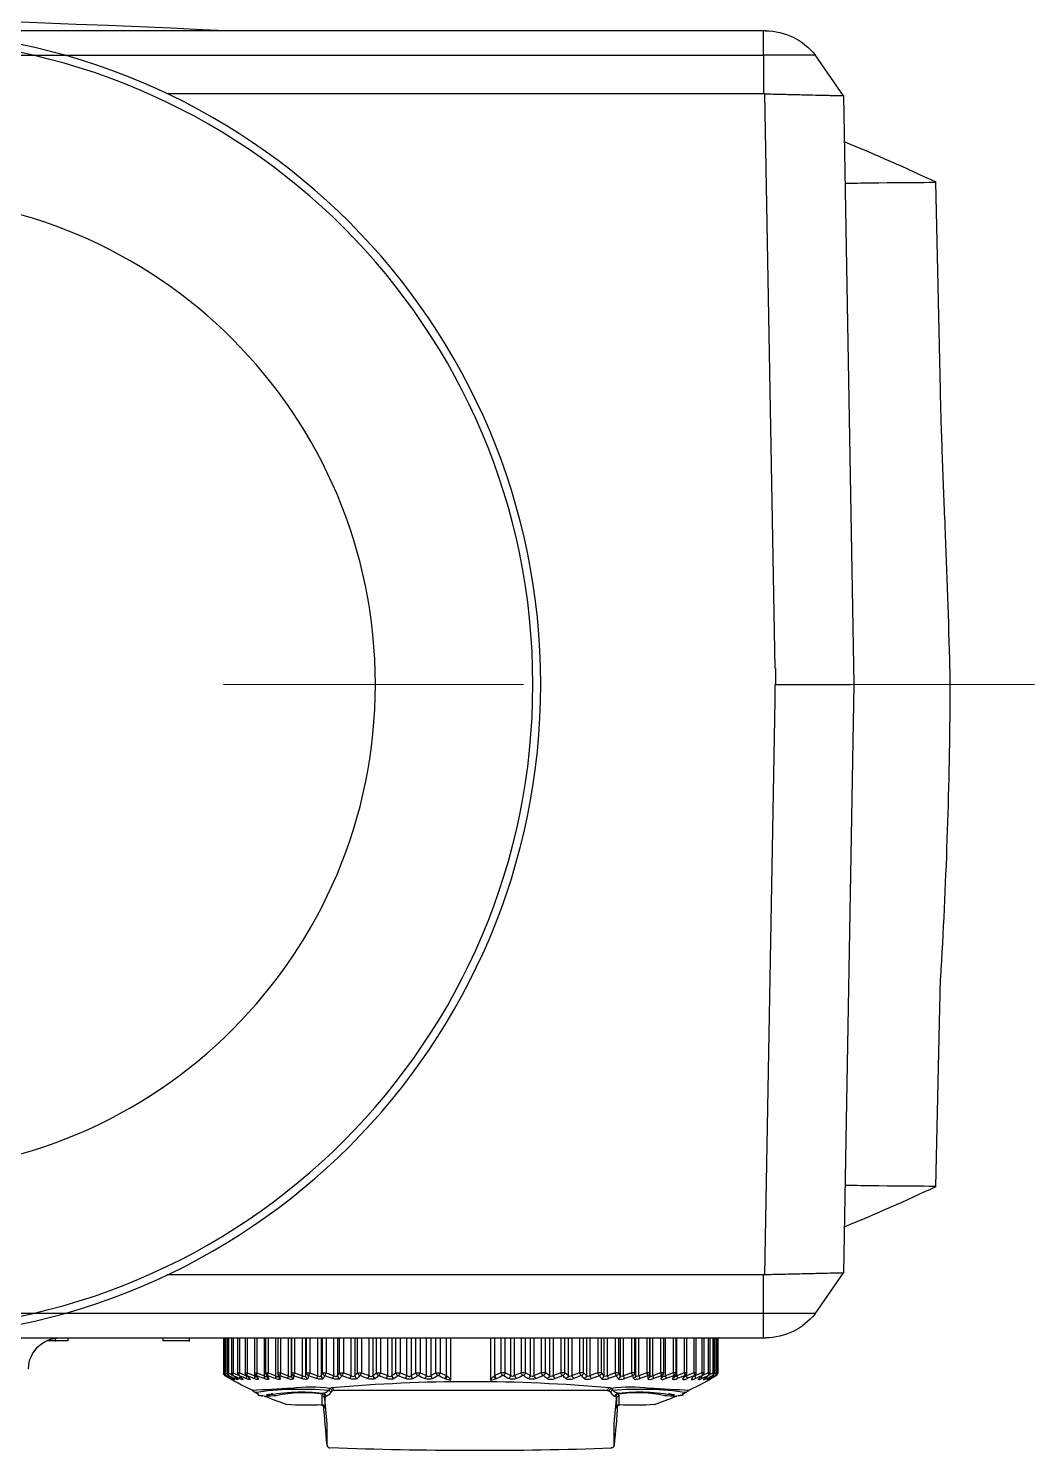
# Model space of a CAD drawing. Header units: millimetres. Extents: x -16130 to 36813, y -8099 to 27484.
# Drawn here: x 31184.4 to 31248.3, y 17956.7 to 18047.1 of the extents above; entities that cross this region are included whole.
import ezdxf

# ---------------------------------------------------------------- set-up
doc = ezdxf.new("R2010")
doc.units = ezdxf.units.MM
doc.header["$LTSCALE"] = 6
doc.linetypes.add('CENTER2', pattern=[28.575, 19.05, -3.175, 3.175, -3.175])
doc.layers.add('05_CENTER', color=4, linetype='CENTER2', lineweight=13)

# ---------------------------------------------------------------- blocks, each defined once
blk = doc.blocks.new('140.096c')
at = {"color": 0}
for p, q in [((-1, 179.51), (1, 179.51)), ((-31.902, 178.591), (-18.669, 178.883)), ((18.669, 178.883), (31.902, 178.591)), ((-37.365, 172.698), (-39.967, 170.902)), ((0, 173.385), (-37.386, 172.722)), ((37.386, 172.722), (0, 173.385)), ((0, 169.282), (0, 173.17)), ((39.967, 170.902), (37.366, 172.698)), ((0, 168.633), (0, 169.282)), ((-1, 168.367), (-37.499, 167.72)), ((-1, 168.385), (0, 168.385)), ((0, 168.406), (0, 168.633)), ((1, 168.406), (0, 168.406)), ((0, 168.385), (0, 168.406)), ((37.499, 167.72), (1, 168.367)), ((-41.5, 167.649), (-41.5, 167.776)), ((-41.5, 167.649), (-39.952, 167.649)), ((-41.5, 9.926), (-41.5, 167.649)), ((-39.952, 167.649), (-37.5, 167.649)), ((-39.952, 167.649), (-39.952, 9.926)), ((-37.499, 167.72), (-37.5, 167.649)), ((-37.5, 167.649), (-37.5, 129.776)), ((37.499, 167.72), (37.5, 167.649)), ((37.5, 167.649), (37.5, 129.776)), ((39.952, 167.649), (37.5, 167.649)), ((39.952, 167.649), (41.5, 167.649)), ((39.952, 9.926), (39.952, 167.649)), ((41.5, 167.776), (41.5, 167.649)), ((41.5, 167.649), (41.5, 10.775)), ((-43.735, 164.611), (-43.793, 164.501)), ((-41.5, 164.737), (-43.737, 164.737)), ((-43.737, 164.68), (-43.737, 164.737)), ((-41.5, 164.681), (-43.735, 164.681)), ((-43.735, 164.681), (-43.735, 164.611)), ((-41.5, 164.611), (-43.735, 164.611)), ((-41.5, 164.513), (-43.733, 164.513)), ((-43.733, 164.513), (-43.733, 164.43)), ((-43.73, 163.736), (-43.922, 163.282)), ((-43.732, 164.137), (-43.915, 163.73)), ((-43.733, 164.43), (-43.848, 164.193)), ((-41.5, 164.43), (-43.733, 164.43)), ((-41.5, 164.235), (-43.732, 164.235)), ((-43.732, 164.235), (-43.732, 164.137)), ((-41.5, 164.137), (-43.732, 164.137)), ((-41.5, 163.849), (-43.73, 163.849)), ((-43.73, 163.849), (-43.73, 163.736)), ((-41.5, 163.736), (-43.73, 163.736)), ((-43.922, 163.282), (-43.884, 163.282)), ((-43.728, 163.228), (-43.918, 162.757)), ((-43.918, 162.757), (-43.782, 162.757)), ((-41.5, 163.358), (-43.728, 163.358)), ((-43.728, 163.358), (-43.728, 163.228)), ((-41.5, 163.228), (-43.728, 163.228)), ((-41.5, 162.765), (-43.727, 162.765)), ((-43.727, 162.765), (-43.727, 162.619)), ((-43.727, 162.619), (-43.914, 162.134)), ((-43.914, 162.134), (-41.5, 162.134)), ((-43.726, 161.912), (-43.911, 161.417)), ((-41.5, 162.619), (-43.727, 162.619)), ((-41.5, 162.075), (-43.726, 162.075)), ((-43.726, 162.075), (-43.726, 161.912)), ((-41.5, 161.912), (-43.726, 161.912)), ((-43.911, 161.417), (-41.5, 161.417)), ((-43.909, 161.254), (-43.725, 161.292)), ((-43.725, 161.113), (-43.908, 160.612)), ((-41.5, 161.293), (-43.725, 161.293)), ((-43.725, 161.293), (-43.725, 161.113)), ((-41.5, 161.113), (-43.725, 161.113)), ((-43.9, 160.292), (-44.084, 160.297)), ((-43.908, 160.612), (-41.5, 160.612)), ((-41.5, 160.431), (-43.907, 160.431)), ((-43.907, 160.431), (-43.724, 160.425)), ((-43.724, 160.228), (-43.905, 159.724)), ((-43.724, 160.425), (-41.5, 160.425)), ((-43.724, 160.425), (-43.724, 160.228)), ((-41.5, 160.228), (-43.724, 160.228)), ((-43.905, 159.724), (-41.5, 159.724)), ((-41.5, 159.527), (-43.904, 159.527)), ((-43.904, 159.527), (-43.723, 159.478)), ((-43.723, 159.264), (-43.903, 158.761)), ((-43.723, 159.478), (-41.5, 159.478)), ((-43.723, 159.478), (-43.723, 159.264)), ((-41.5, 159.264), (-43.723, 159.264)), ((-46.954, 158.161), (-45.364, 158.301)), ((-45.364, 158.301), (-45.93, 158.3)), ((-45.754, 158.485), (-45.192, 158.485)), ((-45.226, 158.268), (-45.364, 158.301)), ((-45.192, 158.485), (-45.052, 158.447)), ((-43.903, 158.761), (-41.5, 158.761)), ((-41.5, 158.55), (-43.902, 158.55)), ((-43.902, 158.55), (-43.722, 158.456)), ((-43.722, 158.227), (-43.902, 157.73)), ((-43.722, 158.456), (-41.5, 158.456)), ((-43.722, 158.456), (-43.722, 158.227)), ((-41.5, 158.227), (-43.722, 158.227)), ((-44.846, 157.734), (-44.887, 157.839)), ((-44.846, 157.734), (-44.846, 140.36)), ((-44.705, 157.975), (-44.662, 157.861)), ((-43.902, 157.73), (-41.5, 157.73)), ((-41.5, 157.505), (-43.901, 157.505)), ((-43.901, 157.505), (-43.722, 157.369)), ((-43.722, 157.369), (-41.5, 157.369)), ((-43.722, 157.369), (-43.722, 157.127)), ((-43.722, 157.127), (-43.9, 156.639)), ((-43.9, 156.639), (-41.5, 156.639)), ((-41.5, 156.403), (-43.9, 156.403)), ((-43.9, 156.403), (-43.721, 156.225)), ((-41.5, 157.127), (-43.722, 157.127)), ((-43.721, 155.971), (-43.899, 155.496)), ((-43.899, 155.496), (-41.5, 155.496)), ((-43.721, 156.225), (-41.5, 156.225)), ((-43.721, 156.225), (-43.721, 155.971)), ((-41.5, 155.971), (-43.721, 155.971)), ((-41.5, 155.25), (-43.899, 155.25)), ((-43.899, 155.25), (-43.721, 155.031)), ((-43.721, 154.769), (-43.899, 154.31)), ((-43.721, 155.031), (-41.5, 155.031)), ((-43.721, 155.031), (-43.721, 154.769)), ((-41.5, 154.769), (-43.721, 154.769)), ((-43.899, 154.31), (-41.5, 154.31)), ((-41.5, 154.055), (-43.899, 154.055)), ((-43.899, 154.055), (-43.721, 153.799)), ((-43.721, 153.799), (-41.5, 153.799)), ((-43.721, 153.799), (-43.721, 153.528)), ((-43.721, 153.528), (-43.899, 153.089)), ((-43.899, 153.089), (-41.5, 153.089)), ((-41.5, 152.829), (-43.899, 152.829)), ((-43.899, 152.829), (-43.721, 152.535)), ((-41.5, 153.528), (-43.721, 153.528)), ((-43.721, 152.26), (-43.899, 151.844)), ((-43.899, 151.844), (-41.5, 151.844)), ((-43.721, 152.535), (-41.5, 152.535)), ((-43.721, 152.535), (-43.721, 152.26)), ((-41.5, 152.26), (-43.721, 152.26)), ((-41.5, 151.579), (-43.899, 151.579)), ((-43.899, 151.579), (-43.721, 151.251)), ((-43.721, 150.973), (-43.899, 150.583)), ((-43.721, 151.251), (-41.5, 151.251)), ((-43.721, 151.251), (-43.721, 150.973)), ((-41.5, 150.973), (-43.721, 150.973)), ((-41.5, 150.317), (-44.198, 150.317)), ((-44.105, 150.637), (-44.077, 150.715)), ((-43.899, 150.583), (-43.926, 150.544)), ((-43.899, 150.583), (-41.5, 150.583)), ((-41.5, 147.778), (-44.198, 147.778)), ((-44.105, 147.458), (-44.077, 147.379)), ((-43.899, 147.511), (-43.926, 147.55)), ((-43.899, 147.511), (-41.5, 147.511)), ((-43.721, 147.122), (-43.899, 147.511)), ((-43.899, 146.515), (-43.721, 146.843)), ((-41.5, 146.515), (-43.899, 146.515)), ((-41.5, 147.122), (-43.721, 147.122)), ((-43.721, 146.843), (-43.721, 147.122)), ((-43.721, 146.843), (-41.5, 146.843)), ((-43.899, 146.251), (-41.5, 146.251)), ((-43.721, 145.835), (-43.899, 146.251)), ((-43.899, 145.266), (-43.721, 145.559)), ((-41.5, 145.835), (-43.721, 145.835)), ((-43.721, 145.559), (-43.721, 145.835)), ((-43.721, 145.559), (-41.5, 145.559)), ((-41.5, 145.266), (-43.899, 145.266)), ((-43.899, 145.005), (-41.5, 145.005)), ((-43.721, 144.566), (-43.899, 145.005)), ((-43.899, 144.039), (-43.721, 144.296)), ((-41.5, 144.039), (-43.899, 144.039)), ((-43.899, 143.785), (-41.5, 143.785)), ((-43.721, 143.326), (-43.899, 143.785)), ((-41.5, 144.566), (-43.721, 144.566)), ((-43.721, 144.296), (-43.721, 144.566)), ((-43.721, 144.296), (-41.5, 144.296)), ((-43.899, 142.845), (-43.721, 143.063)), ((-41.5, 142.845), (-43.899, 142.845)), ((-41.5, 143.326), (-43.721, 143.326)), ((-43.721, 143.063), (-43.721, 143.326)), ((-43.721, 143.063), (-41.5, 143.063)), ((-43.899, 142.598), (-41.5, 142.598)), ((-43.721, 142.123), (-43.899, 142.598)), ((-41.5, 142.123), (-43.721, 142.123)), ((-43.721, 141.87), (-43.721, 142.123)), ((-43.9, 141.692), (-43.721, 141.87)), ((-41.5, 141.692), (-43.9, 141.692)), ((-43.9, 141.455), (-41.5, 141.455)), ((-43.722, 140.967), (-43.9, 141.455)), ((-43.721, 141.87), (-41.5, 141.87)), ((-44.846, 140.36), (-44.887, 140.256)), ((-44.705, 140.12), (-44.662, 140.234)), ((-43.902, 140.364), (-41.5, 140.364)), ((-43.722, 139.867), (-43.902, 140.364)), ((-43.901, 140.589), (-43.722, 140.725)), ((-41.5, 140.589), (-43.901, 140.589)), ((-41.5, 140.967), (-43.722, 140.967)), ((-43.722, 140.725), (-43.722, 140.967)), ((-43.722, 140.725), (-41.5, 140.725)), ((-46.954, 139.934), (-45.364, 139.793)), ((-45.364, 139.793), (-45.93, 139.794)), ((-45.754, 139.609), (-45.192, 139.61)), ((-45.226, 139.826), (-45.364, 139.793)), ((-45.192, 139.61), (-45.052, 139.647)), ((-43.903, 139.333), (-41.5, 139.333)), ((-43.723, 138.831), (-43.903, 139.333)), ((-43.902, 139.545), (-43.722, 139.638)), ((-41.5, 139.545), (-43.902, 139.545)), ((-41.5, 139.867), (-43.722, 139.867)), ((-43.722, 139.638), (-43.722, 139.867)), ((-43.722, 139.638), (-41.5, 139.638)), ((-43.905, 138.37), (-41.5, 138.37)), ((-43.724, 137.867), (-43.905, 138.37)), ((-43.904, 138.567), (-43.723, 138.617)), ((-41.5, 138.567), (-43.904, 138.567)), ((-41.5, 138.831), (-43.723, 138.831)), ((-43.723, 138.617), (-43.723, 138.831)), ((-43.723, 138.617), (-41.5, 138.617)), ((-43.9, 137.803), (-44.084, 137.797)), ((-43.908, 137.483), (-41.5, 137.483)), ((-43.725, 136.982), (-43.908, 137.483)), ((-43.907, 137.663), (-43.724, 137.669)), ((-41.5, 137.663), (-43.907, 137.663)), ((-41.5, 137.867), (-43.724, 137.867)), ((-43.724, 137.669), (-43.724, 137.867)), ((-43.724, 137.669), (-41.5, 137.669)), ((-43.911, 136.678), (-41.5, 136.678)), ((-43.726, 136.183), (-43.911, 136.678)), ((-43.909, 136.84), (-43.725, 136.802)), ((-41.5, 136.982), (-43.725, 136.982)), ((-43.725, 136.802), (-43.725, 136.982)), ((-41.5, 136.802), (-43.725, 136.802)), ((-43.914, 135.961), (-41.5, 135.961)), ((-43.727, 135.476), (-43.914, 135.961)), ((-41.5, 136.183), (-43.726, 136.183)), ((-43.726, 136.02), (-43.726, 136.183)), ((-41.5, 136.02), (-43.726, 136.02)), ((-43.922, 134.813), (-43.884, 134.813)), ((-43.73, 134.359), (-43.922, 134.813)), ((-43.918, 135.338), (-43.782, 135.338)), ((-43.728, 134.866), (-43.918, 135.338)), ((-41.5, 134.866), (-43.728, 134.866)), ((-43.728, 134.737), (-43.728, 134.866)), ((-41.5, 134.737), (-43.728, 134.737)), ((-41.5, 135.476), (-43.727, 135.476)), ((-43.727, 135.33), (-43.727, 135.476)), ((-41.5, 135.33), (-43.727, 135.33)), ((-43.732, 133.957), (-43.915, 134.364)), ((-43.733, 133.665), (-43.848, 133.901)), ((-41.5, 133.957), (-43.732, 133.957)), ((-43.732, 133.859), (-43.732, 133.957)), ((-41.5, 133.859), (-43.732, 133.859)), ((-41.5, 134.359), (-43.73, 134.359)), ((-43.73, 134.245), (-43.73, 134.359)), ((-41.5, 134.245), (-43.73, 134.245)), ((-43.735, 133.483), (-43.793, 133.593)), ((-43.737, 133.415), (-43.737, 133.358)), ((-41.5, 133.358), (-43.737, 133.358)), ((-41.5, 133.483), (-43.735, 133.483)), ((-43.735, 133.414), (-43.735, 133.483)), ((-41.5, 133.414), (-43.735, 133.414)), ((-41.5, 133.665), (-43.733, 133.665)), ((-43.733, 133.581), (-43.733, 133.665)), ((-41.5, 133.581), (-43.733, 133.581)), ((-41.5, 131.163), (-41.725, 131.163)), ((-41.7, 131.163), (-41.7, 129.515)), ((-41.7, 129.515), (-41.5, 129.515)), ((-41.5, 123.456), (-41.7, 123.456)), ((-41.7, 123.456), (-41.7, 122.669)), ((-41.522, 122.669), (-41.725, 122.669)), ((-41.7, 122.669), (-41.7, 122.125)), ((-41.7, 122.332), (-41.7, 122.256))]:
    blk.add_line(p, q, dxfattribs=at)
for radius in [41.5, 41, 31]:
    blk.add_circle((0, 112), radius, dxfattribs=at)
for centre, radius, start, end in [((2.001, -166.609), 346.11, 90.49681, 93.42387), ((86.793, 122.817), 131.146, 154.83142, 157.60703), ((-86.753, 122.825), 131.106, 22.39595, 25.17273), ((-37.5, 167.775), 4, 128.19301, 179.99874), ((959.042, 169.334), 919.092, 179.901586, 180.105041), ((959.042, 169.334), 919.092, 179.900122, 179.901586), ((37.5, 167.775), 4, 0.00126, 51.82986), ((-29.327, 155.715), 17.096, 148.41043, 155.06873), ((-34.064, 158.681), 11.507, 148.80697, 150.85686), ((-32.627, 157.142), 13.513, 146.58677, 148.20846), ((-32.511, 158.329), 12.999, 151.24039, 153.16443), ((-43.737, 164.537), 0.2, 90, 148.69215), ((-43.735, 164.481), 0.2, 90, 146.58255), ((-43.733, 164.313), 0.2, 90, 143.89932), ((-34.06, 157.236), 12.184, 143.91105, 145.56243), ((-30.879, 157.847), 14.589, 153.25019, 155.05425), ((-35.499, 157.195), 10.899, 140.46757, 142.14522), ((-29.13, 157.213), 16.315, 154.9066, 156.59169), ((-36.903, 156.985), 9.729, 136.01683, 137.7078), ((-27.401, 156.482), 18.029, 156.25353, 157.83495), ((-43.732, 164.035), 0.2, 90, 140.44749), ((-43.73, 163.649), 0.2, 90, 135.9869), ((-44.416, 162.231), 0.722, 135.83306, 159.58843), ((-45.124, 162.991), 0.285, 304.09285, 345.53014), ((-65.535, 159.836), 20.785, 355.09734, 8.1278), ((-137.164, 156.465), 92.559, 2.43997, 4.00841), ((-38.198, 156.499), 8.836, 130.21527, 131.87815), ((-25.679, 155.638), 19.748, 157.34095, 158.82789), ((-42.753, 160.917), 2.113, 120.77791, 126.99839), ((-43.728, 163.158), 0.2, 90, 130.17379), ((-43.727, 162.565), 0.2, 90, 122.63584), ((-30.296, 155.475), 16.318, 156.16027, 161.34404), ((-115.994, 156.177), 71.032, 4.20808, 4.75111), ((-122.518, 156.246), 77.585, 4.42218, 4.47016), ((-56.199, 159.818), 11.265, 352.94104, 11.1827), ((-41.69, 162.591), 3.489, 189.69459, 196.00648), ((-39.299, 155.477), 8.522, 122.6925, 124.22928), ((-24.099, 154.723), 21.33, 158.18823, 159.59658), ((-40.155, 153.167), 9.551, 113.09533, 114.32877), ((-22.7, 153.743), 22.735, 158.83059, 160.17329), ((-43.726, 161.875), 0.2, 90, 113.02038), ((-53.025, 159.643), 8.062, 351.47233, 12.51133), ((-40.698, 145.318), 16.168, 101.42414, 102.0978), ((-21.564, 152.714), 23.882, 159.27383, 160.56433), ((-43.725, 161.093), 0.2, 90, 101.32423), ((-28.308, 159.486), 17.477, 175.891, 183.28414), ((-52.663, 159.245), 8.059, 350.92929, 8.27562), ((-20.797, 151.672), 24.659, 159.53892, 160.79254), ((-40.679, 171.549), 12.628, 254.36793, 255.22716), ((-20.36, 150.597), 25.11, 159.62598, 160.85279), ((-38.5, 58.395), 100.25, 94.13183, 95.62202), ((-40.172, 165.773), 8.339, 242.05152, 243.45413), ((-20.425, 149.555), 25.055, 159.53917, 160.75635), ((199.164, 149.417), 247.827, 178.01288, 182.15186), ((-45.083, 157.755), 0.213, 23.04069, 54.00154), ((-44.922, 157.795), 0.282, 39.71164, 70.0265), ((-141.62, 149.047), 97.357, 354.80593, 5.19407), ((-39.342, 163.437), 7.706, 232.06048, 233.7438), ((-20.819, 148.492), 24.676, 159.27775, 160.49304), ((-38.224, 161.97), 8.181, 224.31051, 226.0856), ((-21.701, 147.479), 23.804, 158.82684, 160.05713), ((-36.886, 160.802), 9.177, 218.39911, 220.16801), ((-22.894, 146.473), 22.626, 158.18127, 159.43624), ((-35.339, 159.775), 10.525, 213.87627, 215.58742), ((-24.42, 145.506), 21.113, 157.30788, 158.60212), ((-43.454, 152.946), 0.677, 157.21094, 202.79606), ((-43.43, 151.704), 0.7, 157.65956, 202.34426), ((-33.681, 158.78), 12.052, 210.38656, 212.02862), ((-26.162, 144.562), 19.386, 156.18763, 157.5332), ((-31.866, 157.841), 13.788, 207.6689, 209.22959), ((-28.036, 143.632), 17.536, 154.76553, 156.17373), ((-45.718, 150.93), 1.639, 338.02992, 349.70811), ((-44.485, 150.936), 0.683, 294.89958, 324.98974), ((-45.718, 147.165), 1.639, 10.29189, 21.97008), ((-44.485, 147.159), 0.683, 35.01026, 65.10042), ((-28.036, 154.463), 17.536, 203.82627, 205.23447), ((-43.43, 146.391), 0.7, 157.65574, 202.34044), ((-31.866, 140.254), 13.788, 150.77041, 152.3311), ((-26.162, 153.533), 19.386, 202.4668, 203.81237), ((-33.681, 139.314), 12.052, 147.97138, 149.61344), ((-43.454, 145.148), 0.677, 157.20394, 202.78906), ((-24.42, 152.589), 21.113, 201.39788, 202.69212), ((-35.339, 138.319), 10.525, 144.41258, 146.12373), ((-22.894, 151.621), 22.626, 200.56376, 201.81873), ((-36.886, 137.292), 9.177, 139.83199, 141.60089), ((-38.224, 136.124), 8.181, 133.9144, 135.68949), ((-21.701, 150.616), 23.804, 199.94287, 201.17316), ((-20.819, 149.603), 24.676, 199.50696, 200.72225), ((-45.083, 140.339), 0.213, 305.99846, 336.95931), ((-44.922, 140.3), 0.282, 289.9735, 320.28836), ((-52.663, 138.849), 8.059, 351.72438, 9.07071), ((-20.425, 148.54), 25.055, 199.24365, 200.46083), ((-39.342, 134.658), 7.706, 126.2562, 127.93952), ((-38.5, 239.7), 100.25, 264.37798, 265.86817), ((-28.308, 138.608), 17.477, 176.71586, 184.109), ((-53.025, 138.452), 8.062, 347.48867, 8.52767), ((-56.199, 138.276), 11.265, 348.8173, 7.05896), ((-65.535, 138.258), 20.785, 351.8722, 4.90266), ((-40.172, 132.321), 8.339, 116.54587, 117.94848), ((-20.36, 147.498), 25.11, 199.14721, 200.37402), ((-20.797, 146.423), 24.659, 199.20746, 200.46108), ((-40.679, 126.545), 12.628, 104.77284, 105.63207), ((-30.296, 142.62), 16.318, 198.65596, 203.83973), ((-137.164, 141.63), 92.559, 355.99159, 357.56003), ((-21.564, 145.381), 23.882, 199.43567, 200.72617), ((-115.994, 141.917), 71.032, 355.24889, 355.79192), ((-41.69, 135.504), 3.489, 163.99352, 170.30541), ((-22.7, 144.352), 22.735, 199.82671, 201.16941), ((-40.698, 152.777), 16.168, 257.9022, 258.57586), ((-43.725, 137.002), 0.2, 258.67577, 270), ((-122.518, 141.849), 77.585, 355.52984, 355.57782), ((-44.416, 135.863), 0.722, 200.41157, 224.16694), ((-39.299, 142.618), 8.522, 235.77072, 237.3075), ((-24.099, 143.371), 21.33, 200.40342, 201.81177), ((-40.155, 144.927), 9.551, 245.67123, 246.90467), ((-43.726, 136.22), 0.2, 246.97962, 270), ((-45.124, 135.104), 0.285, 14.46986, 55.90715), ((-29.327, 142.379), 17.096, 204.93127, 211.58957), ((-27.401, 141.613), 18.029, 202.16505, 203.74647), ((-38.198, 141.596), 8.836, 228.12185, 229.78473), ((-25.679, 142.456), 19.748, 201.17211, 202.65905), ((-42.753, 137.177), 2.113, 233.00161, 239.22209), ((-43.728, 134.937), 0.2, 229.82621, 270), ((-43.727, 135.53), 0.2, 237.36416, 270), ((-34.064, 139.414), 11.507, 209.14314, 211.19303), ((-32.627, 140.953), 13.513, 211.79154, 213.41323), ((-32.511, 139.766), 12.999, 206.83557, 208.75961), ((-34.06, 140.858), 12.184, 214.43757, 216.08895), ((-30.879, 140.248), 14.589, 204.94575, 206.74981), ((-35.499, 140.9), 10.899, 217.85478, 219.53243), ((-29.13, 140.882), 16.315, 203.40831, 205.0934), ((-36.903, 141.109), 9.729, 222.2922, 223.98317), ((-43.732, 134.059), 0.2, 219.55251, 270), ((-43.73, 134.445), 0.2, 224.0131, 270), ((-1323, 70), 1366, 357.314588, 2.685412), ((-43.737, 133.558), 0.2, 211.30785, 270), ((-43.735, 133.614), 0.2, 213.41745, 270), ((-43.733, 133.781), 0.2, 216.10068, 270), ((-43.5, 122.965), 2, 271, 0)]:
    blk.add_arc(centre, radius, start, end, dxfattribs=at)
for centre, major_axis, ratio, start_param, end_param in [((-43.737, 164.537), (-0.171, 0.104), 0.658728, 5.091877, 6.281654), ((-43.735, 164.481), (-0.175, 0.096), 0.601603, 5.03124, 6.225726), ((-43.735, 164.481), (0.167, -0.11), 0.713561, 3.141593, 3.207117), ((-43.942, 164.185), (-0.175, 0.097), 0.666469, 5.869396, 6.261744), ((-43.937, 164.099), (-0.178, 0.09), 0.608397, 5.560943, 6.209024), ((-43.932, 163.904), (-0.181, 0.084), 0.545421, 5.262881, 6.163404), ((-43.929, 163.789), (0.158, -0.123), 0.81462, 3.127119, 3.345124), ((-43.927, 163.602), (-0.184, 0.079), 0.477979, 4.975447, 6.123464), ((-43.925, 163.442), (0.148, -0.135), 0.853046, 3.139367, 3.444999), ((-43.733, 164.313), (-0.179, 0.09), 0.539583, 4.977854, 6.177187), ((-43.733, 164.313), (0.162, -0.118), 0.763679, 3.141593, 3.280009), ((-43.732, 164.035), (-0.181, 0.085), 0.473107, 4.930333, 6.134404), ((-43.732, 164.035), (0.154, -0.127), 0.808127, 3.141593, 3.365169), ((-43.73, 163.649), (0.144, -0.139), 0.846532, 3.141593, 3.466672), ((-43.73, 163.649), (-0.183, 0.081), 0.402636, 4.887625, 6.096359), ((-43.922, 163.195), (-0.185, 0.075), 0.406588, 4.876462, 6.087921), ((-43.92, 162.991), (0.133, -0.149), 0.88498, 3.134385, 3.568195), ((-43.918, 162.686), (-0.187, 0.072), 0.331807, 4.84014, 6.055661), ((-43.728, 163.158), (0.129, -0.153), 0.878465, 3.141593, 3.590659), ((-43.728, 163.158), (-0.185, 0.077), 0.328738, 4.848707, 6.061745), ((-43.727, 162.565), (0.108, -0.168), 0.903679, 3.141593, 3.743518), ((-43.916, 162.44), (0.112, -0.165), 0.910167, 3.123574, 3.722119), ((-43.914, 162.08), (-0.187, 0.07), 0.254216, 4.806618, 6.025971), ((-43.913, 161.793), (0.082, -0.182), 0.928338, 3.124213, 3.914437), ((-43.913, 161.793), (0.082, -0.182), 0.928338, 2.690057, 3.124213), ((-43.727, 162.565), (-0.186, 0.074), 0.25197, 4.812837, 6.029937), ((-43.726, 161.875), (0.078, -0.184), 0.921865, 3.141593, 3.931653), ((-43.726, 161.875), (-0.187, 0.072), 0.172976, 4.779239, 5.999912), ((-43.911, 161.38), (-0.188, 0.068), 0.174451, 4.775169, 5.997916), ((-43.909, 161.055), (0.042, -0.196), 0.939325, 3.114894, 4.146607), ((-43.909, 161.055), (0.042, -0.196), 0.939325, 2.919415, 3.114894), ((-43.725, 161.093), (0.039, -0.196), 0.932897, 3.141593, 4.155052), ((-43.725, 161.093), (-0.187, 0.071), 0.092386, 4.747312, 5.971193), ((-43.908, 160.592), (-0.189, 0.067), 0.093143, 4.745223, 5.971068), ((-43.907, 160.231), (0.007, 0.2), 0.943028, 0.03489, 1.264471), ((-43.724, 160.225), (0.006, 0.2), 0.936626, 0.033135, 1.260613), ((-43.724, 160.225), (-0.187, 0.07), 0.010875, 4.716444, 5.943031), ((-43.905, 159.722), (-0.189, 0.066), 0.010961, 4.716205, 5.944657), ((-43.904, 159.328), (0.054, 0.192), 0.939368, 0.291997, 1.523612), ((-43.723, 159.279), (0.051, 0.193), 0.933025, 0.277906, 1.507459), ((-43.723, 159.279), (0.188, -0.07), 0.07089, 3.509856, 4.738692), ((-45.946, 158.5), (0.001, -0.2), 0.963046, 0.08039, 1.495485), ((-45.38, 158.501), (0, -0.2), 0.941224, 0.081341, 1.48864), ((-45.238, 158.463), (-0.094, -0.176), 0.925751, 0.587888, 1.947345), ((-45.218, 158.431), (-0.197, 0.032), 0.960822, 1.781305, 3.322772), ((-43.903, 158.776), (0.189, -0.066), 0.071434, 3.506452, 4.737167), ((-43.902, 158.353), (0.094, 0.176), 0.928416, 0.521408, 1.754589), ((-43.722, 158.26), (0.09, 0.179), 0.92213, 0.49878, 1.729948), ((-43.722, 158.26), (0.187, -0.07), 0.152232, 3.538422, 4.769084), ((-44.961, 158.087), (-0.125, -0.156), 0.647852, 0.911082, 1.893973), ((-44.889, 157.989), (-0.185, -0.076), 0.727587, 1.290767, 2.540397), ((-44.846, 157.874), (-0.189, -0.065), 0.678408, 1.340362, 2.577947), ((-43.902, 157.763), (0.189, -0.066), 0.153377, 3.533309, 4.765836), ((-43.901, 157.313), (0.123, 0.158), 0.9102, 0.710134, 1.944598), ((-43.722, 157.177), (0.119, 0.161), 0.904, 0.683562, 1.915981), ((-43.9, 156.689), (0.189, -0.067), 0.234205, 3.561128, 4.795088), ((-43.9, 156.215), (0.143, 0.139), 0.884925, 0.859838, 2.095156), ((-43.722, 157.177), (0.187, -0.071), 0.232491, 3.568051, 4.800041), ((-43.899, 155.562), (0.188, -0.068), 0.313276, 3.590397, 4.82545), ((-43.721, 156.038), (0.139, 0.144), 0.878842, 0.832571, 2.065791), ((-43.721, 156.038), (0.187, -0.072), 0.311008, 3.599145, 4.832158), ((-43.899, 155.069), (0.157, 0.124), 0.852753, 0.977693, 2.213653), ((-43.721, 154.851), (0.153, 0.129), 0.846818, 0.951512, 2.185306), ((-43.721, 154.851), (0.186, -0.074), 0.387171, 3.6324, 4.865997), ((-43.899, 154.392), (0.187, -0.07), 0.389972, 3.621717, 4.857479), ((-43.899, 153.883), (0.166, 0.111), 0.813987, 1.071676, 2.307969), ((-43.721, 153.626), (0.163, 0.116), 0.808263, 1.047478, 2.281494), ((-43.721, 153.626), (0.185, -0.077), 0.460358, 3.668323, 4.902317), ((-43.899, 153.187), (0.186, -0.073), 0.463679, 3.655605, 4.891874), ((-43.899, 152.666), (0.173, 0.101), 0.768929, 1.148026, 2.384504), ((-43.899, 151.957), (0.185, -0.076), 0.533856, 3.692876, 4.92934), ((-43.721, 152.373), (0.17, 0.106), 0.763454, 1.126093, 2.360241), ((-43.721, 152.373), (0.183, -0.081), 0.530031, 3.70774, 4.94184), ((-43.899, 151.428), (0.177, 0.093), 0.717948, 1.211449, 2.447996), ((-43.721, 151.1), (0.175, 0.098), 0.712806, 1.191974, 2.426084), ((-43.721, 151.1), (0.181, -0.085), 0.595637, 3.751495, 4.985634), ((-43.926, 150.632), (0.193, -0.052), 0.426424, 3.655796, 4.827493), ((-43.899, 150.71), (0.183, -0.081), 0.599941, 3.734352, 4.970936)]:
    blk.add_ellipse(centre, major_axis=major_axis, ratio=ratio, start_param=start_param, end_param=end_param, dxfattribs=at)
at = {"color": 0, "extrusion": (0, 0, -1)}
for centre, major_axis, ratio, start_param, end_param in [((-43.926, 147.463), (0.193, 0.052), 0.426424, 3.655796, 4.827493), ((-43.899, 147.385), (0.183, 0.081), 0.599941, 3.734352, 4.970936), ((-43.899, 146.667), (0.177, -0.093), 0.717948, 1.211449, 2.447996), ((-43.721, 146.995), (0.181, 0.085), 0.595637, 3.751495, 4.985634), ((-43.721, 146.995), (0.175, -0.098), 0.712806, 1.191974, 2.426084), ((-43.899, 146.138), (0.185, 0.076), 0.533856, 3.692876, 4.92934), ((-43.721, 145.722), (0.183, 0.081), 0.530031, 3.70774, 4.94184), ((-43.721, 145.722), (0.17, -0.106), 0.763454, 1.126093, 2.360241), ((-43.899, 145.428), (0.173, -0.101), 0.768929, 1.148026, 2.384504), ((-43.899, 144.907), (0.186, 0.073), 0.463679, 3.655605, 4.891874), ((-43.899, 144.211), (0.166, -0.111), 0.813987, 1.071676, 2.307969), ((-43.899, 143.702), (0.187, 0.07), 0.389972, 3.621717, 4.857479), ((-43.721, 144.468), (0.185, 0.077), 0.460358, 3.668323, 4.902317), ((-43.721, 144.468), (0.163, -0.116), 0.808263, 1.047478, 2.281494), ((-43.899, 143.025), (0.157, -0.124), 0.852753, 0.977693, 2.213653), ((-43.721, 143.243), (0.186, 0.074), 0.387171, 3.6324, 4.865997), ((-43.721, 143.243), (0.153, -0.129), 0.846818, 0.951512, 2.185306), ((-43.899, 142.532), (0.188, 0.068), 0.313276, 3.590397, 4.82545), ((-43.721, 142.057), (0.187, 0.072), 0.311008, 3.599145, 4.832158), ((-43.721, 142.057), (0.139, -0.144), 0.878842, 0.832571, 2.065791), ((-43.9, 141.879), (0.143, -0.139), 0.884925, 0.859838, 2.095156), ((-43.9, 141.406), (0.189, 0.067), 0.234205, 3.561128, 4.795088), ((-44.961, 140.007), (-0.125, 0.156), 0.647852, 0.911082, 1.893973), ((-44.889, 140.106), (-0.185, 0.076), 0.727587, 1.290767, 2.540397), ((-44.846, 140.22), (-0.189, 0.065), 0.678408, 1.340362, 2.577947), ((-43.902, 140.332), (0.189, 0.066), 0.153377, 3.533309, 4.765836), ((-43.901, 140.782), (0.123, -0.158), 0.9102, 0.710134, 1.944598), ((-43.722, 140.918), (0.187, 0.071), 0.232491, 3.568051, 4.800041), ((-43.722, 140.918), (0.119, -0.161), 0.904, 0.683562, 1.915981), ((-45.946, 139.595), (0.001, 0.2), 0.963046, 0.08039, 1.495485), ((-45.38, 139.594), (0, 0.2), 0.941224, 0.081341, 1.48864), ((-45.238, 139.631), (-0.094, 0.176), 0.925751, 0.587888, 1.947345), ((-45.218, 139.663), (-0.197, -0.032), 0.960822, 1.781305, 3.322772), ((-43.902, 139.742), (0.094, -0.176), 0.928416, 0.521408, 1.754589), ((-43.903, 139.318), (0.189, 0.066), 0.071434, 3.506452, 4.737167), ((-43.722, 139.835), (0.187, 0.07), 0.152232, 3.538422, 4.769084), ((-43.722, 139.835), (0.09, -0.179), 0.92213, 0.49878, 1.729948), ((-43.905, 138.373), (-0.189, -0.066), 0.010961, 4.716205, 5.944657), ((-43.904, 138.766), (0.054, -0.192), 0.939368, 0.291997, 1.523612), ((-43.723, 138.816), (0.188, 0.07), 0.07089, 3.509856, 4.738692), ((-43.723, 138.816), (0.051, -0.193), 0.933025, 0.277906, 1.507459), ((-43.908, 137.503), (-0.189, -0.067), 0.093143, 4.745223, 5.971068), ((-43.907, 137.863), (0.007, -0.2), 0.943028, 0.03489, 1.264471), ((-43.724, 137.869), (-0.187, -0.07), 0.010875, 4.716444, 5.943031), ((-43.724, 137.869), (0.006, -0.2), 0.936626, 0.033135, 1.260613), ((-43.911, 136.715), (-0.188, -0.068), 0.174451, 4.775169, 5.997916), ((-43.909, 137.04), (0.042, 0.196), 0.939325, 3.114894, 4.146607), ((-43.909, 137.04), (0.042, 0.196), 0.939325, 2.919415, 3.114894), ((-43.725, 137.002), (-0.187, -0.071), 0.092386, 4.747312, 5.971193), ((-43.725, 137.002), (0.039, 0.196), 0.932897, 3.141593, 4.155052), ((-43.916, 135.654), (0.112, 0.165), 0.910167, 3.123574, 3.722119), ((-43.914, 136.015), (-0.187, -0.07), 0.254216, 4.806618, 6.025971), ((-43.913, 136.301), (0.082, 0.182), 0.928338, 3.124213, 3.914437), ((-43.913, 136.301), (0.082, 0.182), 0.928338, 2.690057, 3.124213), ((-43.726, 136.22), (-0.187, -0.072), 0.172976, 4.779239, 5.999912), ((-43.726, 136.22), (0.078, 0.184), 0.921865, 3.141593, 3.931653), ((-43.922, 134.899), (-0.185, -0.075), 0.406588, 4.876462, 6.087921), ((-43.92, 135.104), (0.133, 0.149), 0.88498, 3.134385, 3.568195), ((-43.918, 135.408), (-0.187, -0.072), 0.331807, 4.84014, 6.055661), ((-43.728, 134.937), (-0.185, -0.077), 0.328738, 4.848707, 6.061745), ((-43.728, 134.937), (0.129, 0.153), 0.878465, 3.141593, 3.590659), ((-43.727, 135.53), (-0.186, -0.074), 0.25197, 4.812837, 6.029937), ((-43.727, 135.53), (0.108, 0.168), 0.903679, 3.141593, 3.743518), ((-43.942, 133.91), (-0.175, -0.097), 0.666469, 5.869396, 6.261744), ((-43.937, 133.996), (-0.178, -0.09), 0.608397, 5.560943, 6.209024), ((-43.932, 134.19), (-0.181, -0.084), 0.545421, 5.262881, 6.163404), ((-43.929, 134.306), (0.158, 0.123), 0.81462, 3.127119, 3.345124), ((-43.927, 134.492), (-0.184, -0.079), 0.477979, 4.975447, 6.123464), ((-43.925, 134.653), (0.148, 0.135), 0.853046, 3.139367, 3.444999), ((-43.732, 134.059), (0.154, 0.127), 0.808127, 3.141593, 3.365169), ((-43.732, 134.059), (-0.181, -0.085), 0.473107, 4.930333, 6.134404), ((-43.73, 134.445), (-0.183, -0.081), 0.402636, 4.887625, 6.096359), ((-43.73, 134.445), (0.144, 0.139), 0.846532, 3.141593, 3.466672), ((-43.737, 133.558), (-0.171, -0.104), 0.658728, 5.091877, 6.281654), ((-43.735, 133.614), (0.167, 0.11), 0.713561, 3.141593, 3.207117), ((-43.735, 133.614), (-0.175, -0.096), 0.601603, 5.03124, 6.225726), ((-43.733, 133.781), (0.162, 0.118), 0.763679, 3.141593, 3.280009), ((-43.733, 133.781), (-0.179, -0.09), 0.539583, 4.977854, 6.177187)]:
    blk.add_ellipse(centre, major_axis=major_axis, ratio=ratio, start_param=start_param, end_param=end_param, dxfattribs=at)
at = {"color": 0}
for points, knots in [([(1, 179.488), (4.072, 179.412), (7.086, 179.302), (10.784, 179.156), (11.52, 179.127), (12.984, 179.069), (13.715, 179.04), (15.881, 178.96), (17.292, 178.913), (18.669, 178.883)], [0, 0, 0, 0, 0.5, 0.5, 0.625, 0.625, 0.75, 0.75, 1, 1, 1, 1]), ([(-31.902, 178.591), (-31.888, 178.456), (-31.875, 178.318), (-31.854, 174.097), (-31.845, 173.961), (-31.825, 173.554), (-31.82, 173.284), (-31.823, 172.949), (-31.824, 172.884), (-31.825, 172.818)], [0, 0, 0, 0, 0.03125, 0.03125, 0.0625, 0.0625, 0.125, 0.125, 0.1402023, 0.1402023, 0.1402023, 0.1402023]), ([(31.825, 172.818), (31.824, 172.884), (31.823, 172.949), (31.82, 173.284), (31.825, 173.554), (31.845, 173.961), (31.854, 174.097), (31.875, 178.318), (31.888, 178.456), (31.902, 178.591)], [0.8597977, 0.8597977, 0.8597977, 0.8597977, 0.875, 0.875, 0.9375, 0.9375, 0.96875, 0.96875, 1, 1, 1, 1]), ([(-37.382, 172.723), (-37.382, 172.723), (-37.382, 172.721), (-37.383, 172.702), (-37.385, 172.646), (-37.389, 172.458), (-37.392, 172.327), (-37.4, 171.989), (-37.405, 171.785), (-37.414, 171.436), (-37.416, 171.312), (-37.422, 171.048), (-37.425, 170.909), (-37.435, 170.476), (-37.443, 170.167), (-37.455, 169.671), (-37.458, 169.5), (-37.466, 169.156), (-37.47, 168.981), (-37.482, 168.451), (-37.491, 168.087), (-37.499, 167.72)], [0.1000491, 0.1000491, 0.1000491, 0.1000491, 0.125, 0.125, 0.25, 0.25, 0.375, 0.375, 0.5, 0.5, 0.5625, 0.5625, 0.625, 0.625, 0.75, 0.75, 0.8125, 0.8125, 0.875, 0.875, 1, 1, 1, 1]), ([(37.499, 167.72), (37.491, 168.087), (37.482, 168.447), (37.466, 169.154), (37.459, 169.505), (37.443, 170.163), (37.435, 170.472), (37.422, 171.053), (37.416, 171.317), (37.408, 171.666), (37.405, 171.776), (37.4, 171.979), (37.398, 172.073), (37.392, 172.325), (37.389, 172.456), (37.386, 172.598), (37.385, 172.636), (37.383, 172.692), (37.383, 172.71), (37.382, 172.721), (37.382, 172.723), (37.382, 172.723)], [0, 0, 0, 0, 0.125, 0.125, 0.25, 0.25, 0.375, 0.375, 0.5, 0.5, 0.5625, 0.5625, 0.625, 0.625, 0.75, 0.75, 0.8125, 0.8125, 0.875, 0.875, 0.9008139, 0.9008139, 0.9008139, 0.9008139]), ([(-39.952, 170.936), (-39.952, 170.936), (-39.952, 170.935), (-39.952, 170.929), (-39.952, 170.923), (-39.952, 170.913)], [0.09883606, 0.09883606, 0.09883606, 0.09883606, 0.125, 0.125, 0.16800464, 0.16800464, 0.16800464, 0.16800464]), ([(-39.952, 170.913), (-39.952, 170.894), (-39.952, 170.864), (-39.952, 170.762), (-39.952, 170.676), (-39.952, 170.454), (-39.952, 170.321), (-39.952, 170.015), (-39.952, 169.839), (-39.952, 169.46), (-39.952, 169.257), (-39.952, 168.823), (-39.952, 168.594), (-39.952, 168.246), (-39.952, 168.128), (-39.952, 167.89), (-39.952, 167.768), (-39.952, 167.649)], [0.1680046, 0.1680046, 0.1680046, 0.1680046, 0.25, 0.25, 0.375, 0.375, 0.5, 0.5, 0.625, 0.625, 0.75, 0.75, 0.875, 0.875, 0.9375, 0.9375, 1, 1, 1, 1]), ([(-44.113, 164.261), (-44.15, 164.201), (-44.174, 164.165), (-44.175, 164.174), (-44.152, 164.219), (-44.115, 164.285)], [0, 0, 0, 0, 0.5, 0.5, 1, 1, 1, 1]), ([(-44.109, 164.126), (-44.145, 164.073), (-44.168, 164.046), (-44.169, 164.073), (-44.147, 164.125), (-44.11, 164.197)], [0, 0, 0, 0, 0.5, 0.5, 1, 1, 1, 1]), ([(-44.104, 163.883), (-44.14, 163.836), (-44.163, 163.819), (-44.164, 163.862), (-44.142, 163.923), (-44.106, 164)], [0, 0, 0, 0, 0.5, 0.5, 1, 1, 1, 1]), ([(-44.1, 163.532), (-44.136, 163.493), (-44.158, 163.485), (-44.159, 163.545), (-44.137, 163.613), (-44.102, 163.694)], [0, 0, 0, 0, 0.5, 0.5, 1, 1, 1, 1]), ([(-44.109, 164.268), (-44.117, 164.255), (-44.133, 164.229), (-44.149, 164.205), (-44.154, 164.197), (-44.154, 164.197), (-44.154, 164.197)], [0, 0, 0, 0, 0.1356485, 0.333944, 0.4681587, 0.4705135, 0.4705135, 0.4705135, 0.4705135]), ([(-44.097, 164.146), (-44.105, 164.135), (-44.118, 164.115), (-44.126, 164.105), (-44.127, 164.104), (-44.127, 164.104)], [0, 0, 0, 0, 0.1704598, 0.3528228, 0.3920659, 0.3920659, 0.3920659, 0.3920659]), ([(-44.086, 163.913), (-44.089, 163.91), (-44.097, 163.899), (-44.102, 163.893), (-44.102, 163.894), (-44.095, 163.9), (-44.089, 163.904), (-44.088, 163.905)], [0, 0, 0, 0, 0.0797391, 0.2692878, 0.3937999, 0.5028502, 0.5315497, 0.5315497, 0.5315497, 0.5315497]), ([(-44.096, 163.078), (-44.131, 163.046), (-44.153, 163.047), (-44.154, 163.124), (-44.133, 163.198), (-44.098, 163.284)], [0, 0, 0, 0, 0.5, 0.5, 1, 1, 1, 1]), ([(-44.093, 162.522), (-44.127, 162.499), (-44.149, 162.509), (-44.15, 162.601), (-44.129, 162.682), (-44.094, 162.771)], [0, 0, 0, 0, 0.5, 0.5, 1, 1, 1, 1]), ([(-43.922, 163.282), (-43.954, 163.243), (-43.978, 163.204), (-43.977, 163.183), (-43.977, 163.182), (-43.977, 163.182)], [0, 0, 0, 0, 0.5, 0.5, 0.5148436, 0.5148436, 0.5148436, 0.5148436]), ([(-43.918, 162.757), (-43.949, 162.717), (-43.973, 162.675), (-43.972, 162.648), (-43.972, 162.646), (-43.972, 162.644)], [0, 0, 0, 0, 0.5, 0.5, 0.5489447, 0.5489447, 0.5489447, 0.5489447]), ([(-45.194, 162.174), (-45.194, 162.174), (-45.193, 162.169), (-45.187, 162.149), (-45.222, 162.085), (-45.226, 162.078)], [0.6705462, 0.6705462, 0.6705462, 0.6705462, 0.7841884, 0.9811415, 1, 1, 1, 1]), ([(-45.104, 162.555), (-45.11, 162.56), (-45.127, 162.56), (-45.15, 162.488), (-45.168, 162.373), (-45.175, 162.309), (-45.178, 162.286), (-45.178, 162.284)], [0.3967727, 0.3967727, 0.3967727, 0.3967727, 0.5024393, 0.7512341, 0.8745966, 0.9366264, 0.9416436, 0.9416436, 0.9416436, 0.9416436]), ([(-44.09, 161.87), (-44.124, 161.855), (-44.145, 161.874), (-44.146, 161.982), (-44.125, 162.068), (-44.091, 162.159)], [0, 0, 0, 0, 0.5, 0.5, 1, 1, 1, 1]), ([(-43.914, 162.134), (-43.945, 162.092), (-43.968, 162.047), (-43.968, 161.998), (-43.954, 161.988), (-43.934, 161.988)], [0, 0, 0, 0, 0.5, 0.5, 0.8791778, 0.8791778, 0.8791778, 0.8791778]), ([(-44.087, 161.127), (-44.121, 161.12), (-44.142, 161.148), (-44.142, 161.27), (-44.122, 161.36), (-44.088, 161.454)], [0, 0, 0, 0, 0.5, 0.5, 1, 1, 1, 1]), ([(-43.911, 161.417), (-43.941, 161.374), (-43.964, 161.327), (-43.964, 161.267), (-43.945, 161.254), (-43.919, 161.254)], [0, 0, 0, 0, 0.5, 0.5, 0.9442936, 0.9442936, 0.9442936, 0.9442936]), ([(-44.084, 160.297), (-44.118, 160.299), (-44.139, 160.336), (-44.139, 160.47), (-44.119, 160.566), (-44.085, 160.66)], [0, 0, 0, 0, 0.5, 0.5, 1, 1, 1, 1]), ([(-43.908, 160.612), (-43.938, 160.568), (-43.961, 160.519), (-43.961, 160.448), (-43.937, 160.432), (-43.907, 160.431)], [0, 0, 0, 0, 0.5, 0.5, 1, 1, 1, 1]), ([(-44.082, 159.388), (-44.116, 159.398), (-44.136, 159.443), (-44.137, 159.59), (-44.116, 159.689), (-44.083, 159.784)], [0, 0, 0, 0, 0.5, 0.5, 1, 1, 1, 1]), ([(-43.905, 159.724), (-43.935, 159.681), (-43.958, 159.63), (-43.958, 159.553), (-43.935, 159.532), (-43.904, 159.527)], [0, 0, 0, 0, 0.5, 0.5, 1, 1, 1, 1]), ([(-48.319, 158.162), (-48.321, 158.162), (-48.327, 158.161), (-48.345, 158.158), (-48.382, 158.144), (-48.423, 158.118), (-48.463, 158.073), (-48.488, 158.022), (-48.487, 157.992), (-48.487, 157.983)], [0, 0, 0, 0, 0.162197, 0.379593, 0.491003, 0.614582, 0.76963, 0.941173, 1, 1, 1, 1]), ([(-48.336, 158.161), (-48.323, 158.161), (-48.271, 158.161), (-48.076, 158.161), (-47.923, 158.161), (-47.514, 158.161), (-47.258, 158.161), (-46.954, 158.161)], [0.2788912, 0.2788912, 0.2788912, 0.2788912, 0.5, 0.5, 0.75, 0.75, 1, 1, 1, 1]), ([(-45.776, 158.502), (-45.776, 158.492), (-45.773, 158.463), (-45.791, 158.415), (-45.821, 158.37), (-45.854, 158.34), (-45.884, 158.323), (-45.904, 158.314), (-45.916, 158.311), (-45.922, 158.309), (-45.923, 158.309), (-45.923, 158.309)], [0, 0, 0, 0, 0.0565799, 0.1953029, 0.3081654, 0.4034641, 0.4808266, 0.5365927, 0.5819657, 0.6360792, 0.7041082, 0.7041082, 0.7041082, 0.7041082]), ([(-44.958, 157.927), (-45.041, 157.988), (-45.104, 158.047), (-45.193, 158.156), (-45.215, 158.203), (-45.207, 158.239)], [0, 0, 0, 0, 0.5, 0.5, 1, 1, 1, 1]), ([(-45.019, 158.434), (-45.023, 158.386), (-45.005, 158.329), (-44.938, 158.201), (-44.889, 158.13), (-44.826, 158.06)], [0, 0, 0, 0, 0.5, 0.5, 1, 1, 1, 1]), ([(-44.081, 158.407), (-44.114, 158.424), (-44.134, 158.478), (-44.134, 158.636), (-44.114, 158.738), (-44.081, 158.833)], [0, 0, 0, 0, 0.5, 0.5, 1, 1, 1, 1]), ([(-43.903, 158.761), (-43.933, 158.718), (-43.956, 158.666), (-43.955, 158.583), (-43.933, 158.558), (-43.902, 158.55)], [0, 0, 0, 0, 0.5, 0.5, 1, 1, 1, 1]), ([(-44.079, 157.36), (-44.112, 157.385), (-44.133, 157.447), (-44.133, 157.615), (-44.113, 157.719), (-44.08, 157.813)], [0, 0, 0, 0, 0.5, 0.5, 1, 1, 1, 1]), ([(-43.902, 157.73), (-43.931, 157.687), (-43.954, 157.635), (-43.954, 157.546), (-43.931, 157.517), (-43.901, 157.505)], [0, 0, 0, 0, 0.5, 0.5, 1, 1, 1, 1]), ([(-44.079, 156.255), (-44.111, 156.289), (-44.131, 156.357), (-44.132, 156.534), (-44.112, 156.639), (-44.079, 156.732)], [0, 0, 0, 0, 0.5, 0.5, 1, 1, 1, 1]), ([(-43.9, 156.639), (-43.93, 156.597), (-43.952, 156.544), (-43.952, 156.451), (-43.93, 156.418), (-43.9, 156.403)], [0, 0, 0, 0, 0.5, 0.5, 1, 1, 1, 1]), ([(-44.078, 155.102), (-44.111, 155.143), (-44.131, 155.219), (-44.131, 155.403), (-44.111, 155.508), (-44.078, 155.598)], [0, 0, 0, 0, 0.5, 0.5, 1, 1, 1, 1]), ([(-43.899, 155.496), (-43.929, 155.455), (-43.952, 155.402), (-43.952, 155.305), (-43.929, 155.269), (-43.899, 155.25)], [0, 0, 0, 0, 0.5, 0.5, 1, 1, 1, 1]), ([(-44.078, 153.909), (-44.11, 153.957), (-44.13, 154.039), (-44.13, 154.229), (-44.11, 154.334), (-44.078, 154.421)], [0, 0, 0, 0, 0.5, 0.5, 1, 1, 1, 1]), ([(-43.899, 154.31), (-43.929, 154.27), (-43.951, 154.217), (-43.951, 154.118), (-43.929, 154.078), (-43.899, 154.055)], [0, 0, 0, 0, 0.5, 0.5, 1, 1, 1, 1]), ([(-43.899, 153.089), (-43.928, 153.051), (-43.951, 152.999), (-43.951, 152.897), (-43.928, 152.854), (-43.899, 152.829)], [0, 0, 0, 0, 0.5, 0.5, 1, 1, 1, 1]), ([(-43.899, 151.844), (-43.928, 151.808), (-43.951, 151.757), (-43.951, 151.654), (-43.928, 151.608), (-43.899, 151.579)], [0, 0, 0, 0, 0.5, 0.5, 1, 1, 1, 1]), ([(-43.899, 146.251), (-43.928, 146.287), (-43.951, 146.337), (-43.951, 146.441), (-43.928, 146.487), (-43.899, 146.515)], [0, 0, 0, 0, 0.5, 0.5, 1, 1, 1, 1]), ([(-43.899, 145.005), (-43.928, 145.043), (-43.951, 145.095), (-43.951, 145.197), (-43.928, 145.24), (-43.899, 145.266)], [0, 0, 0, 0, 0.5, 0.5, 1, 1, 1, 1]), ([(-44.078, 144.186), (-44.11, 144.137), (-44.13, 144.056), (-44.13, 143.866), (-44.11, 143.761), (-44.078, 143.674)], [0, 0, 0, 0, 0.5, 0.5, 1, 1, 1, 1]), ([(-43.899, 143.785), (-43.929, 143.824), (-43.951, 143.877), (-43.951, 143.977), (-43.929, 144.017), (-43.899, 144.039)], [0, 0, 0, 0, 0.5, 0.5, 1, 1, 1, 1]), ([(-44.078, 142.992), (-44.111, 142.951), (-44.131, 142.876), (-44.131, 142.692), (-44.111, 142.586), (-44.078, 142.496)], [0, 0, 0, 0, 0.5, 0.5, 1, 1, 1, 1]), ([(-43.899, 142.598), (-43.929, 142.639), (-43.952, 142.693), (-43.952, 142.789), (-43.929, 142.826), (-43.899, 142.845)], [0, 0, 0, 0, 0.5, 0.5, 1, 1, 1, 1]), ([(-44.079, 141.839), (-44.111, 141.806), (-44.131, 141.737), (-44.132, 141.56), (-44.112, 141.455), (-44.079, 141.363)], [0, 0, 0, 0, 0.5, 0.5, 1, 1, 1, 1]), ([(-43.9, 141.455), (-43.93, 141.498), (-43.952, 141.551), (-43.952, 141.643), (-43.93, 141.677), (-43.9, 141.692)], [0, 0, 0, 0, 0.5, 0.5, 1, 1, 1, 1]), ([(-48.319, 139.932), (-48.321, 139.932), (-48.327, 139.933), (-48.345, 139.936), (-48.382, 139.951), (-48.423, 139.976), (-48.463, 140.022), (-48.488, 140.073), (-48.487, 140.103), (-48.487, 140.112)], [0, 0, 0, 0, 0.162197, 0.379593, 0.491003, 0.614582, 0.76963, 0.941173, 1, 1, 1, 1]), ([(-44.958, 140.167), (-45.041, 140.107), (-45.104, 140.047), (-45.193, 139.938), (-45.215, 139.892), (-45.207, 139.855)], [0, 0, 0, 0, 0.5, 0.5, 1, 1, 1, 1]), ([(-44.079, 140.735), (-44.112, 140.709), (-44.133, 140.648), (-44.133, 140.48), (-44.113, 140.376), (-44.08, 140.282)], [0, 0, 0, 0, 0.5, 0.5, 1, 1, 1, 1]), ([(-43.902, 140.364), (-43.931, 140.407), (-43.954, 140.46), (-43.954, 140.548), (-43.931, 140.577), (-43.901, 140.589)], [0, 0, 0, 0, 0.5, 0.5, 1, 1, 1, 1]), ([(-48.336, 139.934), (-48.323, 139.934), (-48.271, 139.934), (-48.076, 139.934), (-47.923, 139.934), (-47.514, 139.934), (-47.258, 139.934), (-46.954, 139.934)], [0.2788912, 0.2788912, 0.2788912, 0.2788912, 0.5, 0.5, 0.75, 0.75, 1, 1, 1, 1]), ([(-45.776, 139.593), (-45.776, 139.603), (-45.773, 139.632), (-45.791, 139.68), (-45.821, 139.725), (-45.854, 139.755), (-45.884, 139.772), (-45.904, 139.78), (-45.916, 139.784), (-45.922, 139.785), (-45.923, 139.785), (-45.923, 139.785)], [0, 0, 0, 0, 0.0565799, 0.1953029, 0.3081654, 0.4034641, 0.4808266, 0.5365927, 0.5819657, 0.6360792, 0.7041082, 0.7041082, 0.7041082, 0.7041082]), ([(-45.019, 139.661), (-45.023, 139.708), (-45.005, 139.766), (-44.938, 139.894), (-44.889, 139.964), (-44.826, 140.035)], [0, 0, 0, 0, 0.5, 0.5, 1, 1, 1, 1]), ([(-44.081, 139.688), (-44.114, 139.67), (-44.134, 139.617), (-44.134, 139.458), (-44.114, 139.357), (-44.081, 139.262)], [0, 0, 0, 0, 0.5, 0.5, 1, 1, 1, 1]), ([(-43.903, 139.333), (-43.933, 139.377), (-43.956, 139.428), (-43.955, 139.512), (-43.933, 139.537), (-43.902, 139.545)], [0, 0, 0, 0, 0.5, 0.5, 1, 1, 1, 1]), ([(-44.082, 138.706), (-44.116, 138.697), (-44.136, 138.651), (-44.137, 138.504), (-44.116, 138.405), (-44.083, 138.31)], [0, 0, 0, 0, 0.5, 0.5, 1, 1, 1, 1]), ([(-43.905, 138.37), (-43.935, 138.414), (-43.958, 138.464), (-43.958, 138.542), (-43.935, 138.563), (-43.904, 138.567)], [0, 0, 0, 0, 0.5, 0.5, 1, 1, 1, 1]), ([(-44.084, 137.797), (-44.118, 137.796), (-44.139, 137.759), (-44.139, 137.624), (-44.119, 137.529), (-44.085, 137.434)], [0, 0, 0, 0, 0.5, 0.5, 1, 1, 1, 1]), ([(-43.908, 137.483), (-43.938, 137.526), (-43.961, 137.575), (-43.961, 137.646), (-43.937, 137.663), (-43.907, 137.663)], [0, 0, 0, 0, 0.5, 0.5, 1, 1, 1, 1]), ([(-44.087, 136.968), (-44.121, 136.975), (-44.142, 136.947), (-44.142, 136.825), (-44.122, 136.734), (-44.088, 136.64)], [0, 0, 0, 0, 0.5, 0.5, 1, 1, 1, 1]), ([(-43.911, 136.678), (-43.941, 136.72), (-43.964, 136.767), (-43.964, 136.828), (-43.945, 136.84), (-43.919, 136.841)], [0, 0, 0, 0, 0.5, 0.5, 0.9442936, 0.9442936, 0.9442936, 0.9442936]), ([(-45.194, 135.921), (-45.194, 135.921), (-45.193, 135.925), (-45.187, 135.946), (-45.222, 136.01), (-45.226, 136.016)], [0.6705462, 0.6705462, 0.6705462, 0.6705462, 0.7841884, 0.9811415, 1, 1, 1, 1]), ([(-45.104, 135.539), (-45.11, 135.535), (-45.127, 135.535), (-45.15, 135.607), (-45.168, 135.722), (-45.175, 135.785), (-45.178, 135.808), (-45.178, 135.81)], [0.3967727, 0.3967727, 0.3967727, 0.3967727, 0.5024393, 0.7512341, 0.8745966, 0.9366264, 0.9416436, 0.9416436, 0.9416436, 0.9416436]), ([(-44.093, 135.572), (-44.127, 135.596), (-44.149, 135.586), (-44.15, 135.493), (-44.129, 135.413), (-44.094, 135.324)], [0, 0, 0, 0, 0.5, 0.5, 1, 1, 1, 1]), ([(-44.09, 136.224), (-44.124, 136.24), (-44.145, 136.22), (-44.146, 136.113), (-44.125, 136.027), (-44.091, 135.935)], [0, 0, 0, 0, 0.5, 0.5, 1, 1, 1, 1]), ([(-43.914, 135.961), (-43.945, 136.002), (-43.968, 136.047), (-43.968, 136.097), (-43.954, 136.106), (-43.934, 136.107)], [0, 0, 0, 0, 0.5, 0.5, 0.8791778, 0.8791778, 0.8791778, 0.8791778]), ([(-44.096, 135.017), (-44.131, 135.048), (-44.153, 135.047), (-44.154, 134.971), (-44.133, 134.896), (-44.098, 134.811)], [0, 0, 0, 0, 0.5, 0.5, 1, 1, 1, 1]), ([(-43.922, 134.813), (-43.954, 134.851), (-43.978, 134.891), (-43.977, 134.911), (-43.977, 134.912), (-43.977, 134.913)], [0, 0, 0, 0, 0.5, 0.5, 0.5148436, 0.5148436, 0.5148436, 0.5148436]), ([(-43.918, 135.338), (-43.949, 135.378), (-43.973, 135.42), (-43.972, 135.447), (-43.972, 135.449), (-43.972, 135.451)], [0, 0, 0, 0, 0.5, 0.5, 0.5489447, 0.5489447, 0.5489447, 0.5489447]), ([(-44.113, 133.834), (-44.15, 133.894), (-44.174, 133.929), (-44.175, 133.92), (-44.152, 133.876), (-44.115, 133.81)], [0, 0, 0, 0, 0.5, 0.5, 1, 1, 1, 1]), ([(-44.109, 133.968), (-44.145, 134.022), (-44.168, 134.048), (-44.169, 134.022), (-44.147, 133.97), (-44.11, 133.898)], [0, 0, 0, 0, 0.5, 0.5, 1, 1, 1, 1]), ([(-44.104, 134.212), (-44.14, 134.258), (-44.163, 134.276), (-44.164, 134.232), (-44.142, 134.172), (-44.106, 134.095)], [0, 0, 0, 0, 0.5, 0.5, 1, 1, 1, 1]), ([(-44.1, 134.562), (-44.136, 134.601), (-44.158, 134.609), (-44.159, 134.549), (-44.137, 134.482), (-44.102, 134.4)], [0, 0, 0, 0, 0.5, 0.5, 1, 1, 1, 1]), ([(-44.109, 133.827), (-44.117, 133.839), (-44.133, 133.866), (-44.149, 133.889), (-44.154, 133.898), (-44.154, 133.898), (-44.154, 133.898)], [0, 0, 0, 0, 0.1356485, 0.333944, 0.4681587, 0.4705135, 0.4705135, 0.4705135, 0.4705135]), ([(-44.097, 133.948), (-44.105, 133.96), (-44.118, 133.979), (-44.126, 133.989), (-44.127, 133.99), (-44.127, 133.99)], [0, 0, 0, 0, 0.1704598, 0.3528228, 0.3920659, 0.3920659, 0.3920659, 0.3920659]), ([(-44.086, 134.181), (-44.089, 134.185), (-44.097, 134.195), (-44.102, 134.201), (-44.102, 134.201), (-44.095, 134.194), (-44.089, 134.19), (-44.088, 134.189)], [0, 0, 0, 0, 0.0797391, 0.2692878, 0.3937999, 0.5028502, 0.5315497, 0.5315497, 0.5315497, 0.5315497])]:
    blk.add_open_spline(points, degree=3, knots=knots, dxfattribs=at)
for points in [[(-45.93, 158.3), (-45.972, 158.3), (-45.965, 158.304), (-45.912, 158.311)], [(-45.761, 158.518), (-45.769, 158.512), (-45.774, 158.507), (-45.774, 158.502)], [(-45.774, 158.502), (-45.773, 158.495), (-45.767, 158.49), (-45.754, 158.485)], [(-45.207, 158.239), (-45.205, 158.251), (-45.211, 158.261), (-45.226, 158.268)], [(-45.052, 158.447), (-45.026, 158.445), (-45.015, 158.441), (-45.019, 158.434)], [(-45.93, 139.794), (-45.972, 139.794), (-45.965, 139.79), (-45.912, 139.783)], [(-45.774, 139.593), (-45.773, 139.599), (-45.767, 139.605), (-45.754, 139.609)], [(-45.761, 139.576), (-45.769, 139.582), (-45.774, 139.588), (-45.774, 139.593)], [(-45.207, 139.855), (-45.205, 139.844), (-45.211, 139.834), (-45.226, 139.826)], [(-45.052, 139.647), (-45.026, 139.649), (-45.015, 139.654), (-45.019, 139.661)]]:
    blk.add_open_spline(points, degree=3, dxfattribs=at)
at = {"layer": '05_CENTER', "color": 0}
blk.add_line((0, 0), (0, 184.861), dxfattribs=at)

msp = doc.modelspace()

# ---------------------------------------------------------------- block references
at = {"color": 4, "xscale": -1, "rotation": 270}
msp.add_blockref('140.096c', (31063.43586, 18005.43204), dxfattribs=at)

doc.saveas('drawing.dxf')
